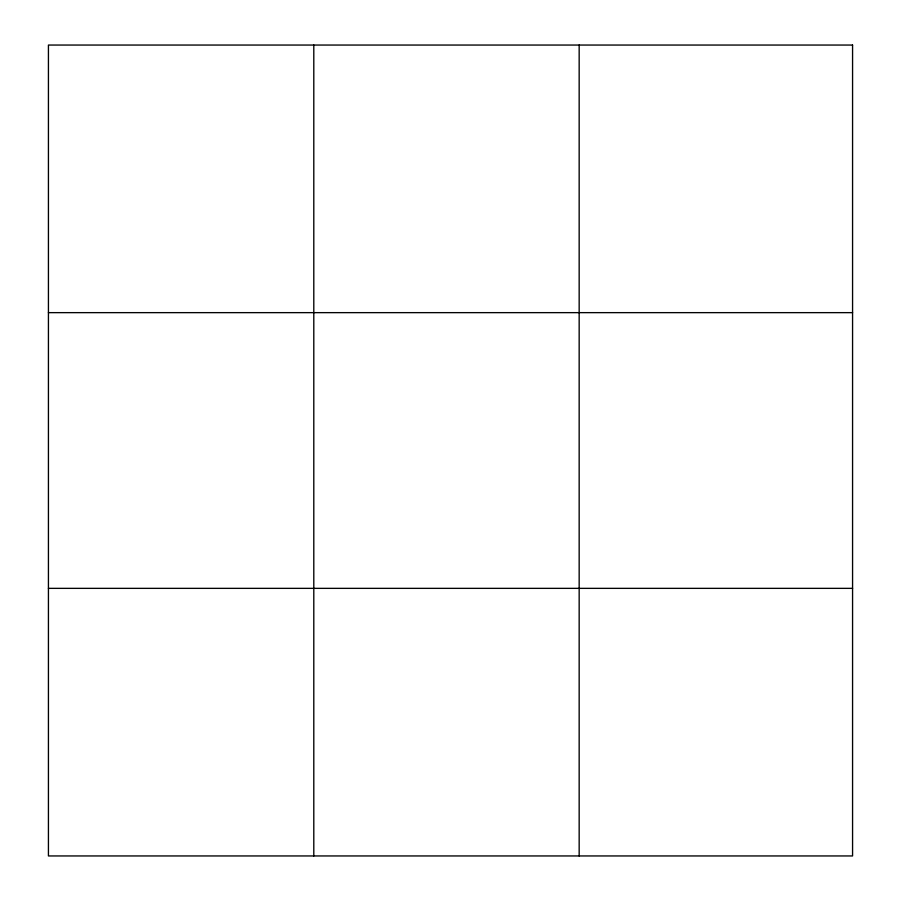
<?xml version="1.0" encoding="UTF-8"?>
<svg xmlns="http://www.w3.org/2000/svg" width="901" height="901" viewBox="0 0 901 901"><rect width="100%" height="100%" fill="white"/><g stroke="black" fill="none" stroke-linecap="round" stroke-linejoin="round"><path stroke-width="1.35" d="M313.796 45.05L313.796 855.95M579.163 45.05L579.163 855.95M48.429 312.647L852.571 312.647M48.429 588.353L852.571 588.353M852.571 45.05L852.571 855.95L48.429 855.95L48.429 45.05L852.571 45.05"/></g></svg>
